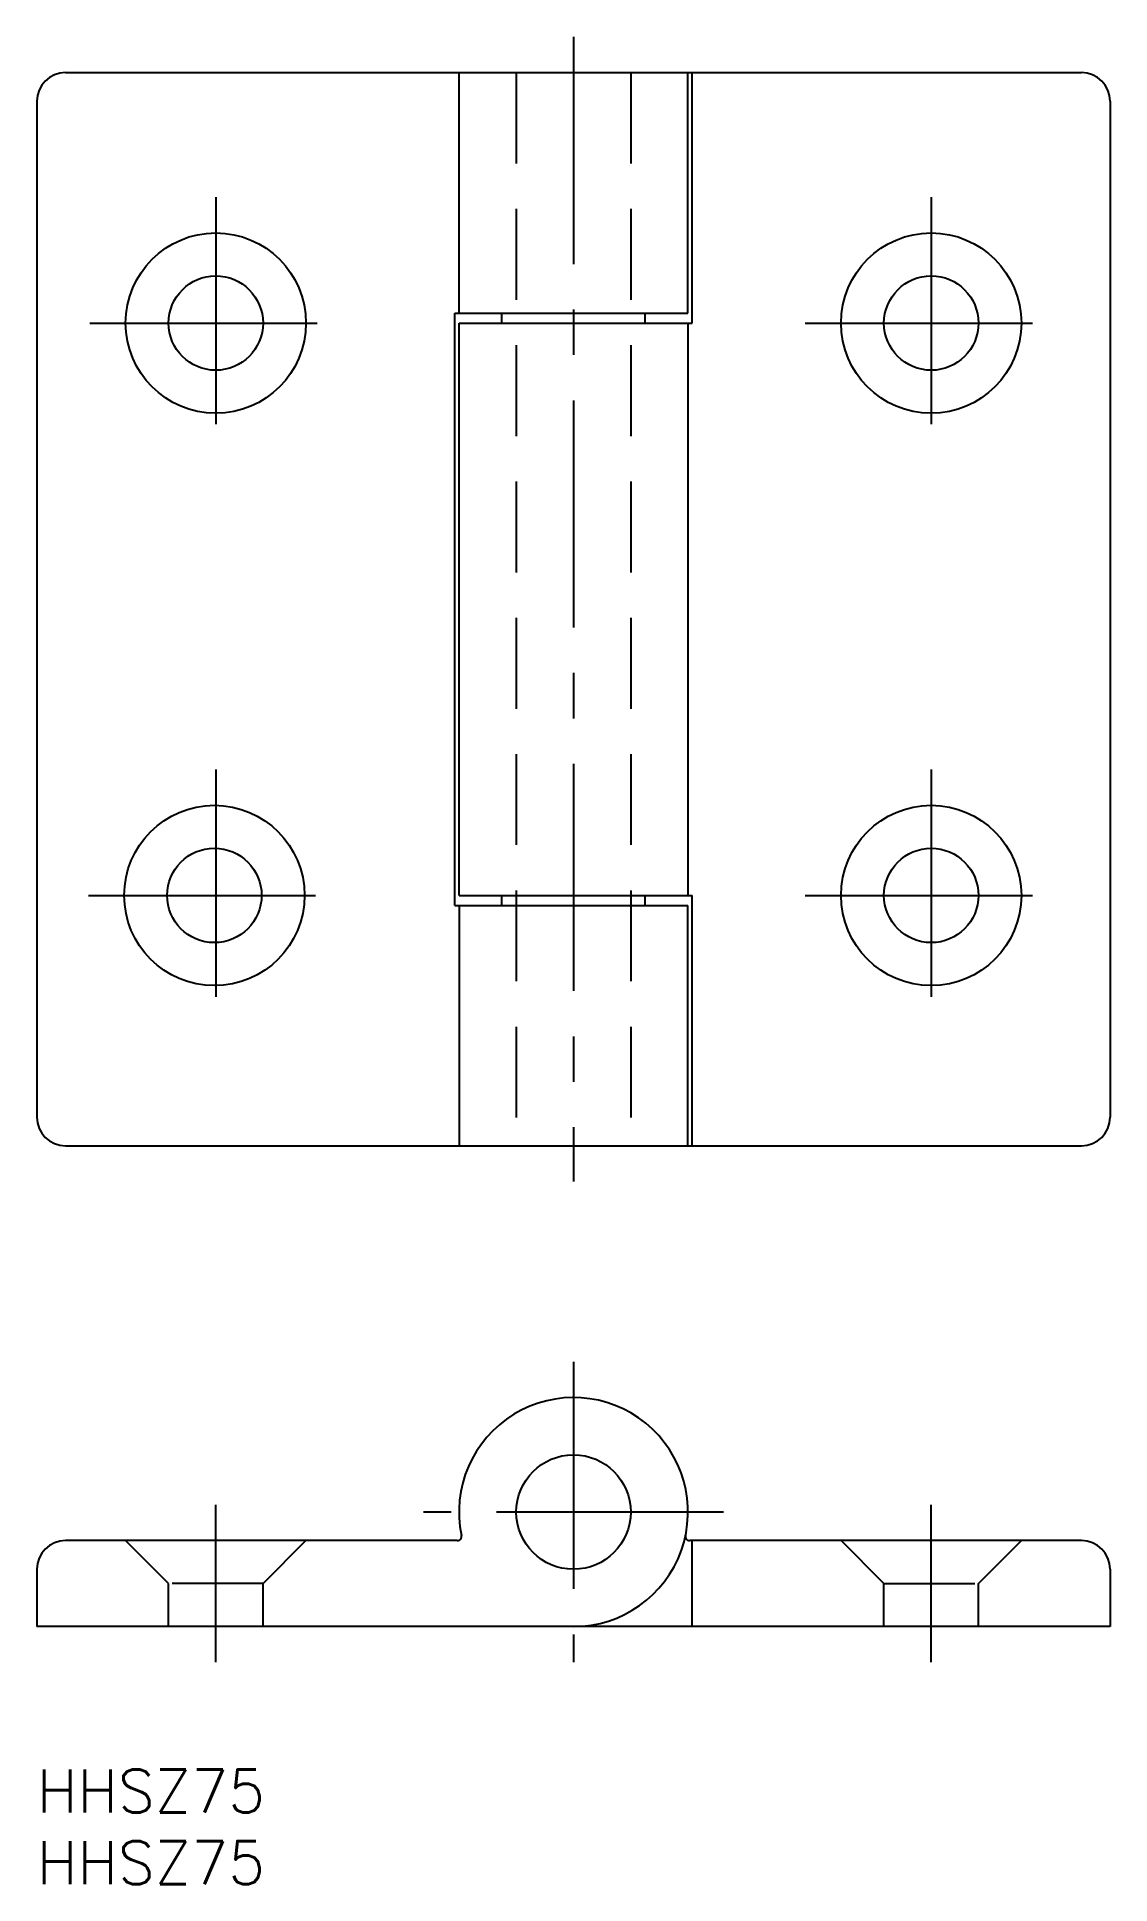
# Model space of a CAD drawing. Extents: x 0 to 75, y -8 to 121.
import ezdxf

# ---------------------------------------------------------------- set-up
doc = ezdxf.new("R2010")
doc.units = 0
doc.header["$LTSCALE"] = 0.5
doc.linetypes.add('CENTER', pattern=[50.8, 31.75, -6.35, 6.35, -6.35])
doc.linetypes.add('DASHED', pattern=[19.05, 12.7, -6.35])
for name, color, linetype in [('MSM_CENTER', 1, 'CENTER'), ('MSM_CONTINUOUS', 7, 'CONTINUOUS'), ('MSM_DASHED', 4, 'DASHED'), ('MSM_PART_NUMBER', 7, 'CONTINUOUS')]:
    doc.layers.add(name, color=color, linetype=linetype)
doc.styles.get("Standard").update_dxf_attribs({"font": 'txt.shx', "height": 3, "bigfont": 'bigfont.shx'})

# ---------------------------------------------------------------- blocks, each defined once
blk = doc.blocks.new('*U3')
at = {"layer": 'MSM_PART_NUMBER'}
blk.add_text('HHSZ75', height=3, dxfattribs=at).set_placement((0, -3))
blk = doc.blocks.new('*U4')
at = {"layer": 'MSM_PART_NUMBER'}
blk.add_text('HHSZ75', height=3, dxfattribs=at).set_placement((0, -8))

msp = doc.modelspace()

# ---------------------------------------------------------------- linework, layer by layer
at = {"layer": 'MSM_CENTER'}
for p, q in [((37.5, 121.09), (37.5, 41.09)), ((12.5, 109.89), (12.5, 92.29)), ((62.5, 109.89), (62.5, 92.29)), ((3.7, 101.09), (21.3, 101.09)), ((53.7, 101.09), (71.3, 101.09)), ((12.5, 69.89), (12.5, 52.29)), ((62.5, 69.89), (62.5, 52.29)), ((3.6, 61.09), (21.2, 61.09)), ((53.7, 61.09), (71.3, 61.09)), ((37.5, 28.5), (37.5, 7.5)), ((12.5, 7.5), (12.5, 18.5)), ((62.5, 7.5), (62.5, 18.5)), ((47.99, 18), (27.01, 18))]:
    msp.add_line(p, q, dxfattribs=at)
at = {"layer": 'MSM_CONTINUOUS'}
for p, q in [((2, 118.59), (73, 118.59)), ((29.5, 101.79), (29.5, 118.59)), ((45.5, 101.79), (45.5, 118.59)), ((45.8, 101.09), (45.8, 118.59)), ((0, 116.59), (0, 45.59)), ((75, 116.59), (75, 45.59)), ((29.2, 60.39), (29.2, 101.79)), ((29.2, 101.79), (45.5, 101.79)), ((29.5, 61.09), (29.5, 101.09)), ((29.5, 101.09), (45.8, 101.09)), ((32.5, 101.09), (32.5, 101.79)), ((42.5, 101.09), (42.5, 101.79)), ((45.5, 101.09), (45.5, 61.09)), ((29.5, 61.09), (45.8, 61.09)), ((32.5, 60.39), (32.5, 61.09)), ((42.5, 60.39), (42.5, 61.09)), ((45.8, 43.59), (45.8, 61.09)), ((29.2, 60.39), (45.5, 60.39)), ((29.5, 60.39), (29.5, 43.59)), ((45.5, 43.59), (45.5, 60.39)), ((2, 43.59), (73, 43.59)), ((29.38, 16), (2, 16)), ((73, 16), (45.62, 16)), ((45.8, 10), (45.8, 16)), ((0, 14), (0, 10)), ((75, 14), (75, 10)), ((75, 10), (0, 10))]:
    msp.add_line(p, q, dxfattribs=at)
for centre, radius in [((12.5, 101.09), 6.3), ((62.5, 101.09), 6.3), ((12.5, 101.09), 3.3), ((62.5, 101.09), 3.3), ((12.4, 61.09), 6.3), ((62.5, 61.09), 6.3), ((12.4, 61.09), 3.3), ((62.5, 61.09), 3.3), ((37.5, 18), 4)]:
    msp.add_circle(centre, radius, dxfattribs=at)
for centre, radius, start, end in [((2, 116.59), 2, 90, 180), ((73, 116.59), 2, 0, 90), ((2, 45.59), 2, 180, 270), ((73, 45.59), 2, 270, 0), ((37.5, 18), 8, 270, 191.8189), ((2, 14), 2, 90, 180), ((29.38, 16.3), 0.3, 270, 11.8189), ((45.62, 16.3), 0.3, 168.1811, 270), ((73, 14), 2, 0, 90)]:
    msp.add_arc(centre, radius, start, end, dxfattribs=at)
at = {"layer": 'MSM_DASHED'}
for p, q in [((33.5, 118.59), (33.5, 43.59)), ((41.5, 118.59), (41.5, 43.59)), ((9.2, 13), (6.2, 16)), ((15.8, 13), (18.8, 16)), ((59.2, 13), (56.2, 16)), ((65.8, 13), (68.8, 16)), ((15.8, 13), (9.2, 13)), ((9.2, 10), (9.2, 13)), ((15.8, 10), (15.8, 13)), ((59.2, 13), (65.8, 13)), ((59.2, 10), (59.2, 13)), ((65.8, 10), (65.8, 13))]:
    msp.add_line(p, q, dxfattribs=at)

# ---------------------------------------------------------------- block references
at = {"layer": 'MSM_CONTINUOUS'}
for name in ['*U3', '*U4']:
    msp.add_blockref(name, (0, 0), dxfattribs=at)

doc.saveas('drawing.dxf')
